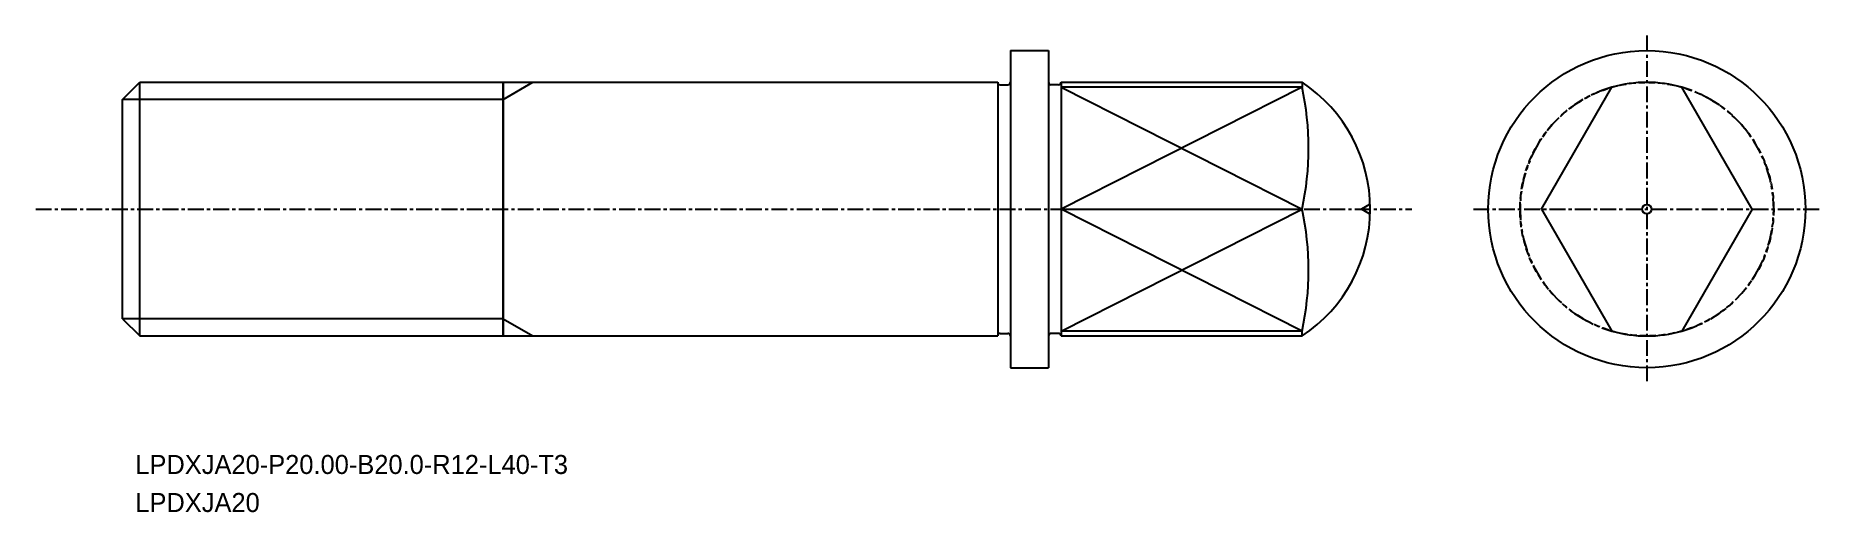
# Model space of a CAD drawing. Extents: x -1966 to -1825, y -903 to -865.
import ezdxf

# ---------------------------------------------------------------- set-up
doc = ezdxf.new("R2010")
doc.units = 0
for name, pattern in [('CENTER', [2, 1.25, -0.25, 0.25, -0.25]), ('DASHED', [0.75, 0.5, -0.25]), ('PHANTOM', [2.5, 1.25, -0.25, 0.25, -0.25, 0.25, -0.25])]:
    doc.linetypes.add(name, pattern=pattern)
doc.layers.get('0').update_dxf_attribs({"linetype": 'CONTINUOUS'})
doc.layers.add('CENTER', color=1, linetype='CENTER')

msp = doc.modelspace()

# ---------------------------------------------------------------- linework, layer by layer
at = {"color": 7, "linetype": 'CONTINUOUS'}
for p, q in [((-1888.76, -866.2), (-1888.76, -891.2)), ((-1888.76, -866.2), (-1885.76, -866.2)), ((-1958.76, -870.05), (-1957.41, -868.7)), ((-1957.41, -868.7), (-1928.76, -868.7)), ((-1957.41, -888.7), (-1957.41, -868.7)), ((-1928.76, -868.7), (-1928.76, -888.7)), ((-1928.76, -888.7), (-1928.76, -868.7)), ((-1928.76, -868.7), (-1889.76, -868.7)), ((-1889.76, -868.7), (-1889.76, -888.7)), ((-1889.76, -868.7), (-1889.76, -888.7)), ((-1889.56, -868.9), (-1888.96, -868.9)), ((-1884.96, -868.9), (-1885.56, -868.9)), ((-1884.76, -868.7), (-1865.76, -868.7)), ((-1884.76, -868.7), (-1884.76, -888.7)), ((-1846.88, -878.7), (-1841.33, -869.08)), ((-1830.28, -878.7), (-1835.83, -869.08)), ((-1958.76, -887.34), (-1958.76, -870.05)), ((-1884.76, -878.7), (-1865.76, -878.7)), ((-1846.88, -878.7), (-1841.33, -888.31)), ((-1830.28, -878.7), (-1835.83, -888.31)), ((-1958.76, -887.34), (-1957.41, -888.7)), ((-1957.41, -888.7), (-1928.76, -888.7)), ((-1928.76, -888.7), (-1889.76, -888.7)), ((-1889.56, -888.5), (-1888.96, -888.5)), ((-1884.96, -888.5), (-1885.56, -888.5)), ((-1884.76, -888.7), (-1865.76, -888.7)), ((-1888.76, -891.2), (-1885.76, -891.2))]:
    msp.add_line(p, q, dxfattribs=at)
at = {"linetype": 'CONTINUOUS'}
for p, q in [((-1885.76, -866.2), (-1885.76, -891.2)), ((-1865.76, -869.08), (-1884.76, -869.08)), ((-1865.76, -868.7), (-1865.76, -869.08)), ((-1865.76, -888.31), (-1884.76, -888.31)), ((-1865.76, -888.7), (-1865.76, -888.31))]:
    msp.add_line(p, q, dxfattribs=at)
at = {"color": 3, "linetype": 'CONTINUOUS'}
for p, q in [((-1928.76, -870.05), (-1926.42, -868.7)), ((-1865.76, -869.08), (-1884.76, -878.7)), ((-1884.76, -869.08), (-1865.76, -878.7)), ((-1928.76, -870.05), (-1958.76, -870.05)), ((-1865.76, -888.31), (-1884.76, -878.7)), ((-1884.76, -888.31), (-1865.76, -878.7)), ((-1928.76, -887.34), (-1958.76, -887.34)), ((-1928.76, -887.34), (-1926.42, -888.7))]:
    msp.add_line(p, q, dxfattribs=at)
at = {"color": 3}
for p in [(-1860.44, -878.33), (-1860.44, -879.06)]:
    msp.add_line(p, (-1861.09, -878.7), dxfattribs=at)
at = {"linetype": 'CONTINUOUS'}
msp.add_circle((-1838.58, -878.7), 12.5, dxfattribs=at)
at = {"color": 3, "linetype": 'DASHED'}
msp.add_circle((-1838.58, -878.7), 10, dxfattribs=at)
msp.add_circle((-1838.58, -878.7), 0.365)
at = {"color": 7, "linetype": 'CONTINUOUS'}
for centre, start, end in [((-1889.56, -868.7), 180, 270), ((-1888.96, -868.7), 270, 0), ((-1885.56, -868.7), 180, 270), ((-1884.96, -868.7), 270, 0), ((-1889.56, -888.7), 90, 180), ((-1888.96, -888.7), 0, 90), ((-1885.56, -888.7), 90, 180), ((-1884.96, -888.7), 0, 90)]:
    msp.add_arc(centre, 0.2, start, end, dxfattribs=at)
at = {"linetype": 'CONTINUOUS'}
for centre, radius, start, end in [((-1872.39, -878.7), 12, 303.5573, 56.4427), ((-1888.22, -873.89), 22.97, 347.9196, 12.0804), ((-1888.22, -883.5), 22.97, 347.9195, 12.0804)]:
    msp.add_arc(centre, radius, start, end, dxfattribs=at)
at = {"color": 3, "linetype": 'PHANTOM'}
for start, end in [(105.962, 254.038), (285.962, 74.038)]:
    msp.add_arc((-1838.58, -878.7), 10, start, end, dxfattribs=at)
for start, end in [(74.038, 105.962), (254.038, 285.962)]:
    msp.add_arc((-1838.58, -878.7), 10, start, end)
at = {"layer": 'CENTER', "color": 1, "linetype": 'CENTER'}
for p, q in [((-1838.58, -865.02), (-1838.58, -892.37)), ((-1965.61, -878.7), (-1857.12, -878.7)), ((-1852.25, -878.7), (-1824.9, -878.7))]:
    msp.add_line(p, q, dxfattribs=at)

# ---------------------------------------------------------------- texts
for s, p in [('LPDXJA20-P20.00-B20.0-R12-L40-T3', (-1957.76, -899.58)), ('LPDXJA20', (-1957.76, -902.58))]:
    msp.add_text(s, height=1.5).set_placement(p)

doc.saveas('drawing.dxf')
